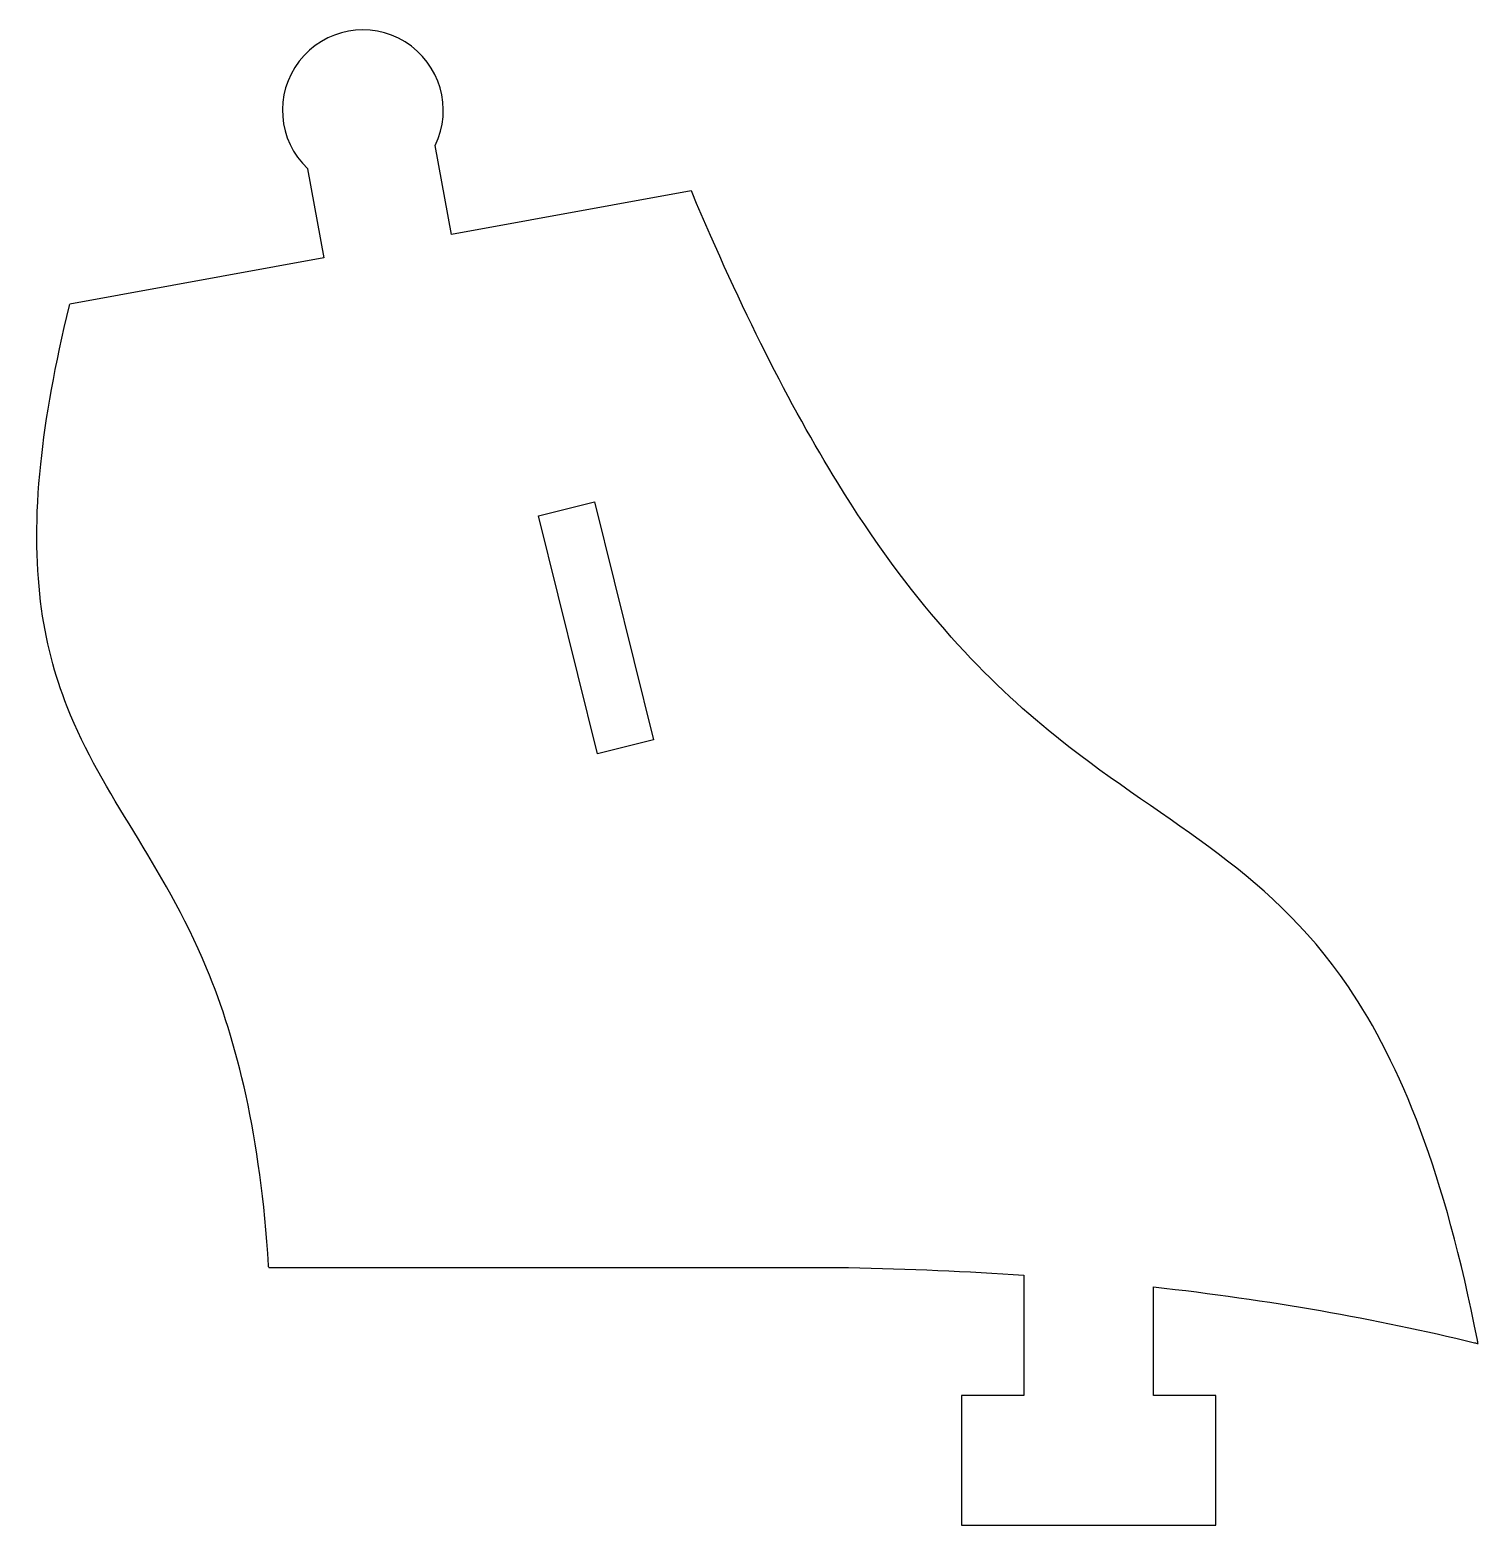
# Model space of a CAD drawing. Header units: millimetres. Extents: x -23.3 to 23.1, y -24.4 to 23.5.
import ezdxf

# ---------------------------------------------------------------- set-up
doc = ezdxf.new("R2010")
doc.units = ezdxf.units.MM
doc.layers.get('0').update_dxf_attribs({"linetype": 'CONTINUOUS'})

msp = doc.modelspace()

# ---------------------------------------------------------------- linework, layer by layer
for p, q in [((-9.77, 16.985), (-10.29, 19.838)), ((-14.373, 19.094), (-13.853, 16.241)), ((-2.084, 18.386), (-9.77, 16.985)), ((-13.853, 16.241), (-21.992, 14.757)), ((-6.979, 7.97), (-5.183, 8.415)), ((-5.183, 8.415), (-3.295, 0.796)), ((-5.091, 0.351), (-6.979, 7.97)), ((-3.295, 0.796), (-5.091, 0.351)), ((-15.62, -16.115), (2.953, -16.115)), ((8.57, -16.361), (8.57, -20.216)), ((12.72, -20.216), (12.72, -16.733)), ((8.57, -20.216), (6.57, -20.216)), ((6.57, -20.216), (6.57, -24.366)), ((14.72, -20.216), (12.72, -20.216)), ((14.72, -24.366), (14.72, -20.216)), ((6.57, -24.366), (14.72, -24.366))]:
    msp.add_line(p, q)
msp.add_arc((-12.605, 20.966), 2.575, -25.9788, 226.6412)
for points, knots in [([(23.118, -18.551), (23.11, -18.513), (23.103, -18.474), (23.095, -18.436), (22.058, -13.131), (20.648, -9.6), (18.963, -7.122), (16.279, -3.174), (12.93, -1.843), (9.343, 1.106), (7.181, 2.884), (4.923, 5.272), (2.604, 9.03), (1.074, 11.508), (-0.481, 14.579), (-2.061, 18.331), (-2.069, 18.349), (-2.076, 18.368), (-2.084, 18.386)], [0.0687666, 0.0687666, 0.0687666, 0.0687666, 0.0703726, 0.0703726, 0.0703726, 0.2924422, 0.2924422, 0.2924422, 0.6462211, 0.6462211, 0.6462211, 0.8594202, 0.8594202, 0.8594202, 1, 1, 1, 1.0006925, 1.0006925, 1.0006925, 1.0006925]), ([(-15.62, -16.115), (-15.622, -16.092), (-15.623, -16.068), (-15.625, -16.045), (-15.885, -11.904), (-16.627, -8.883), (-17.609, -6.525), (-19.026, -3.123), (-20.933, -1.042), (-22.077, 1.856), (-22.868, 3.857), (-23.27, 6.266), (-22.923, 9.624), (-22.768, 11.127), (-22.465, 12.816), (-22.003, 14.71), (-22, 14.726), (-21.996, 14.741), (-21.992, 14.757)], [0.0377799, 0.0377799, 0.0377799, 0.0377799, 0.0391767, 0.0391767, 0.0391767, 0.2864572, 0.2864572, 0.2864572, 0.6432286, 0.6432286, 0.6432286, 0.8896614, 0.8896614, 0.8896614, 1, 1, 1, 1.0009198, 1.0009198, 1.0009198, 1.0009198]), ([(12.72, -16.733), (16.435, -17.147), (19.846, -17.755), (23.004, -18.523), (23.042, -18.533), (23.08, -18.542), (23.118, -18.551)], [0.08505349, 0.08505349, 0.08505349, 0.08505349, 0.15439845, 0.15439845, 0.15439845, 0.15523089, 0.15523089, 0.15523089, 0.15523089])]:
    msp.add_open_spline(points, degree=3, knots=knots)
msp.add_open_spline([(2.953, -16.115), (4.892, -16.154), (6.764, -16.236), (8.57, -16.361)], degree=3)

doc.saveas('drawing.dxf')
